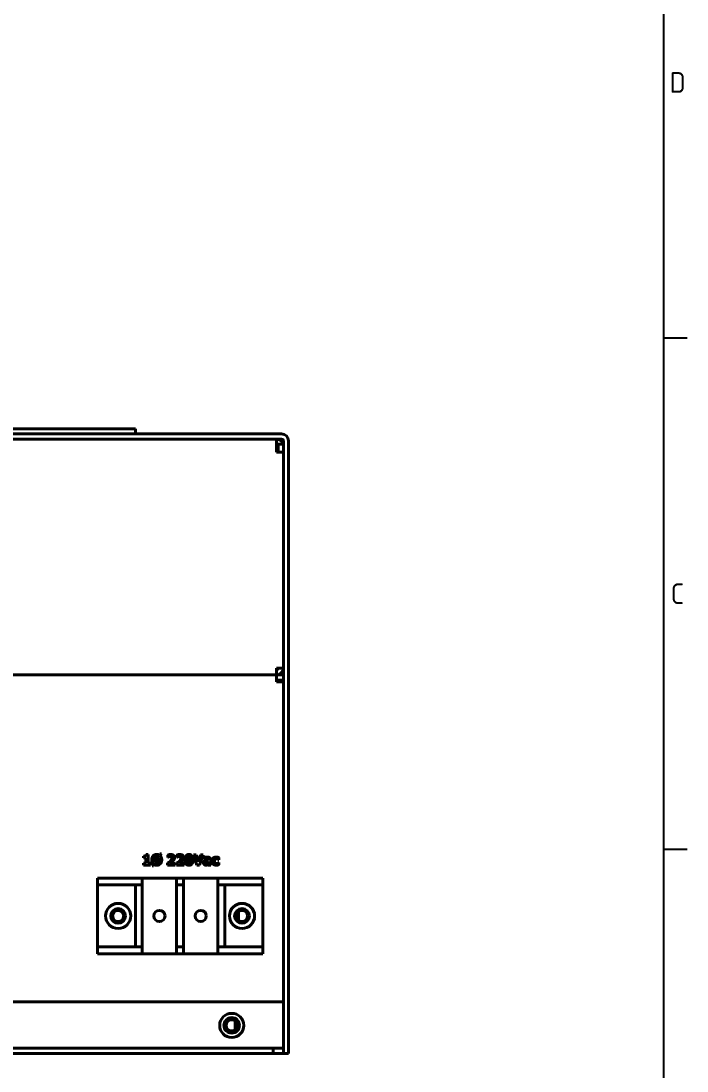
# Model space of a CAD drawing. Header units: millimetres. Extents: x 0 to 1682, y 0 to 1188.
# Drawn here: x 1455.3 to 1648.8, y 232.6 to 537.6 of the extents above; entities that cross this region are included whole.
import ezdxf

# ---------------------------------------------------------------- set-up
doc = ezdxf.new("R2010")
doc.units = ezdxf.units.MM
doc.header["$LTSCALE"] = 2
doc.layers.get('0').update_dxf_attribs({"color": 3, "lineweight": 25})
for name, color, linetype, lineweight in [('가시적인 것(ISO)', 3, 'Continuous', 40), ('가시적인 좁은 것(ISO)', 3, 'Continuous', 35), ('경계(ISO)', 7, 'Continuous', 25)]:
    doc.layers.add(name, color=color, linetype=linetype, lineweight=lineweight)
doc.styles.add('문자 텍스트_M2B', font='isocp.shx')

# ---------------------------------------------------------------- blocks, each defined once
blk = doc.blocks.new('경계 Default Border')
at = {"layer": '경계(ISO)'}
for p, q in [((821, 222.75), (824.4, 222.75)), ((821, 148.5), (824.4, 148.5))]:
    blk.add_line(p, q, dxfattribs=at)
at = {"layer": '경계(ISO)', "flags": 128}
blk.add_lwpolyline([(20, 20), (20, 574), (821, 574), (821, 20), (20, 20)], dxfattribs=at)
at = {"layer": '경계(ISO)', "color": 2, "char_height": 3, "attachment_point": 7, "style": '문자 텍스트_M2B'}
for s, insert in [('D', (821.88, 258.35)), ('C', (822.04, 184.1))]:
    blk.add_mtext(s, dxfattribs=dict(at, insert=insert))

msp = doc.modelspace()

# ---------------------------------------------------------------- linework, layer by layer
at = {"layer": '가시적인 것(ISO)'}
for p, q in [((1393.6559, 419.1092), (1478.5059, 419.1092)), ((1488.5059, 419.0992), (1393.6559, 419.0992)), ((1478.5059, 419.1092), (1483.5059, 419.1092)), ((1478.5059, 419.0992), (1478.5059, 419.1092)), ((1483.5059, 419.0992), (1483.5059, 419.1092)), ((1488.5059, 419.0992), (1488.5059, 417.5992)), ((1286.0059, 417.5992), (1531.0059, 417.5992)), ((1531.0059, 416.0992), (1286.0059, 416.0992)), ((1529.5059, 413.0992), (1529.5059, 416.0992)), ((1531.5059, 252.5992), (1531.5059, 415.5992)), ((1533.0059, 239.5992), (1533.0059, 415.5992)), ((1529.5059, 412.3492), (1529.5059, 413.0992)), ((1531.5059, 412.3492), (1529.5059, 412.3492)), ((1530.0059, 414.5992), (1530.0059, 412.3492)), ((1530.0059, 414.5992), (1531.5059, 414.5992)), ((1531.5059, 412.3492), (1531.5059, 349.5992)), ((1529.5059, 349.5992), (1531.5059, 349.5992)), ((1529.5059, 349.5992), (1529.5059, 347.5992)), ((1530.5059, 347.5992), (1530.5059, 347.8671)), ((1287.5059, 347.5992), (1529.5059, 347.5992)), ((1529.5059, 347.5992), (1287.5059, 347.5992)), ((1529.5059, 347.5992), (1531.5059, 347.5992)), ((1529.5059, 347.5992), (1529.5059, 345.5992)), ((1531.5059, 346.0992), (1529.5059, 346.0992)), ((1531.5059, 345.5992), (1529.5059, 345.5992)), ((1530.5059, 345.5992), (1530.5059, 346.0992)), ((1490.8997, 294.5003), (1490.8997, 294.989)), ((1491.5318, 294.5003), (1490.8997, 294.5003)), ((1490.8997, 292.9128), (1491.5318, 292.9128)), ((1490.8997, 292.3901), (1490.8997, 292.9128)), ((1491.5318, 292.9128), (1491.5318, 294.5003)), ((1491.6072, 295.3974), (1492.2636, 295.3974)), ((1492.2636, 295.3974), (1492.2636, 292.9128)), ((1492.2636, 292.9128), (1492.8811, 292.9128)), ((1492.8811, 292.9128), (1492.8811, 292.3901)), ((1495.0934, 294.7726), (1494.1282, 293.2969)), ((1494.3422, 293.0125), (1495.3122, 294.4906)), ((1495.4338, 295.288), (1495.6404, 295.5992)), ((1495.6404, 295.5992), (1496.0634, 295.5992)), ((1496.0634, 295.5992), (1495.7206, 295.0813)), ((1497.8235, 292.3901), (1497.8235, 292.8787)), ((1497.8965, 294.6073), (1497.8965, 295.2612)), ((1497.9548, 294.6073), (1497.8965, 294.6073)), ((1498.7571, 292.9565), (1500.0286, 292.9565)), ((1500.0286, 292.9565), (1500.0286, 292.3901)), ((1500.4516, 292.3901), (1500.4516, 292.8787)), ((1500.5245, 294.6073), (1500.5245, 295.2612)), ((1500.5829, 294.6073), (1500.5245, 294.6073)), ((1501.3851, 292.9565), (1502.6566, 292.9565)), ((1502.6566, 292.9565), (1502.6566, 292.3901)), ((1505.3722, 295.3901), (1506.1526, 295.3901)), ((1506.403, 292.3901), (1505.3722, 295.3901)), ((1506.1526, 295.3901), (1506.8065, 293.3552)), ((1506.8065, 293.3552), (1507.4581, 295.3901)), ((1508.219, 295.3901), (1507.1882, 292.3901)), ((1507.4581, 295.3901), (1508.219, 295.3901)), ((1508.4767, 294.0578), (1508.4767, 294.6048)), ((1508.5375, 294.0578), (1508.4767, 294.0578)), ((1509.7044, 293.4501), (1509.7044, 292.9809)), ((1509.7093, 293.8755), (1509.7093, 293.8877)), ((1510.4046, 293.929), (1510.4046, 292.3901)), ((1512.7676, 293.929), (1512.6777, 293.929)), ((1512.6777, 293.1097), (1512.7676, 293.1097)), ((1512.7676, 294.5319), (1512.7676, 293.929)), ((1512.7676, 293.1097), (1512.7676, 292.5044)), ((1492.8811, 292.3901), (1490.8997, 292.3901)), ((1493.3454, 292.1348), (1493.7198, 292.7013)), ((1493.7611, 292.1348), (1493.3454, 292.1348)), ((1494.0018, 292.4971), (1493.7611, 292.1348)), ((1500.0286, 292.3901), (1497.8235, 292.3901)), ((1502.6566, 292.3901), (1500.4516, 292.3901)), ((1507.1882, 292.3901), (1506.403, 292.3901)), ((1509.7044, 292.3901), (1509.7044, 292.6308)), ((1510.4046, 292.3901), (1509.7044, 292.3901)), ((1477.5059, 286.5992), (1477.5059, 288.5992)), ((1477.5059, 288.5992), (1490.5059, 288.5992)), ((1490.5059, 288.5992), (1500.5059, 288.5992)), ((1490.5059, 288.5992), (1490.5059, 286.5992)), ((1500.5059, 286.5992), (1500.5059, 288.5992)), ((1500.5059, 288.5992), (1502.5059, 288.5992)), ((1512.5059, 288.5992), (1502.5059, 288.5992)), ((1502.5059, 286.5992), (1502.5059, 288.5992)), ((1512.5059, 288.5992), (1512.5059, 286.5992)), ((1512.5059, 288.5992), (1525.5059, 288.5992)), ((1525.5059, 286.5992), (1525.5059, 288.5992)), ((1477.5059, 286.5992), (1488.5059, 286.5992)), ((1477.5059, 286.5992), (1477.5059, 268.5992)), ((1490.5059, 286.5992), (1488.5059, 286.5992)), ((1488.5059, 286.5992), (1488.5059, 268.5992)), ((1490.5059, 286.5992), (1490.5059, 268.5992)), ((1502.5059, 286.5992), (1500.5059, 286.5992)), ((1500.5059, 268.5992), (1500.5059, 286.5992)), ((1502.5059, 268.5992), (1502.5059, 286.5992)), ((1514.5059, 286.5992), (1512.5059, 286.5992)), ((1512.5059, 286.5992), (1512.5059, 268.5992)), ((1514.5059, 286.5992), (1525.5059, 286.5992)), ((1514.5059, 268.5992), (1514.5059, 286.5992)), ((1525.5059, 286.5992), (1525.5059, 268.5992)), ((1518.5059, 278.875), (1518.5059, 276.3234)), ((1477.5059, 268.5992), (1488.5059, 268.5992)), ((1477.5059, 266.5992), (1477.5059, 268.5992)), ((1488.5059, 268.5992), (1490.5059, 268.5992)), ((1490.5059, 268.5992), (1490.5059, 266.5992)), ((1500.5059, 268.5992), (1502.5059, 268.5992)), ((1500.5059, 266.5992), (1500.5059, 268.5992)), ((1502.5059, 266.5992), (1502.5059, 268.5992)), ((1512.5059, 268.5992), (1514.5059, 268.5992)), ((1512.5059, 268.5992), (1512.5059, 266.5992)), ((1514.5059, 268.5992), (1525.5059, 268.5992)), ((1525.5059, 266.5992), (1525.5059, 268.5992)), ((1490.5059, 266.5992), (1477.5059, 266.5992)), ((1500.5059, 266.5992), (1490.5059, 266.5992)), ((1502.5059, 266.5992), (1500.5059, 266.5992)), ((1502.5059, 266.5992), (1512.5059, 266.5992)), ((1525.5059, 266.5992), (1512.5059, 266.5992)), ((1531.5059, 252.5992), (1285.5059, 252.5992)), ((1531.5059, 252.5992), (1531.5059, 240.7992)), ((1517.5059, 247.075), (1517.5059, 244.5234)), ((1528.5059, 239.1992), (1288.5059, 239.1992)), ((1531.5059, 239.1992), (1528.5059, 239.1992)), ((1528.5059, 239.1992), (1528.5059, 237.5992)), ((1531.5059, 240.7992), (1531.5059, 239.1992)), ((1531.5059, 237.5992), (1531.5059, 239.1992)), ((1533.0059, 239.5992), (1533.0059, 237.5992)), ((1288.5059, 237.5992), (1528.5059, 237.5992)), ((1528.5059, 237.5992), (1531.5059, 237.5992)), ((1531.5059, 237.5992), (1533.0059, 237.5992))]:
    msp.add_line(p, q, dxfattribs=at)
for centre, radius in [((1483.5059, 277.5992), 3.65), ((1519.5059, 277.5992), 3.65), ((1483.5059, 277.5992), 2.15), ((1483.5059, 277.5992), 1.621), ((1495.5059, 277.5992), 1.621), ((1507.5059, 277.5992), 1.621), ((1519.5059, 277.5992), 2.15), ((1519.5059, 277.5992), 1.621), ((1516.5059, 245.7992), 3.5), ((1516.5059, 245.7992), 2.25), ((1516.5059, 245.7992), 2.1), ((1516.5059, 245.7992), 1.621)]:
    msp.add_circle(centre, radius, dxfattribs=at)
for centre, radius, start, end in [((1529.5059, 414.0992), 2, 14.477512, 90), ((1531.0059, 415.5992), 2, 0, 90), ((1531.0059, 415.5992), 0.5, 0, 90), ((1529.5059, 349.5992), 2, 270, 0), ((1529.5059, 349.5992), 0.5, 270, 0)]:
    msp.add_arc(centre, radius, start, end, dxfattribs=at)
for points in [[(1490.8997, 294.989), (1491.0383, 294.989), (1491.313, 295.0254), (1491.3957, 295.0643)], [(1491.3957, 295.0643), (1491.4905, 295.1129), (1491.5975, 295.2758), (1491.6072, 295.3974)], [(1493.2701, 293.8901), (1493.2701, 294.6121), (1494.0432, 295.4533), (1494.7214, 295.4533)], [(1493.7198, 292.7013), (1493.5059, 292.9079), (1493.2701, 293.5108), (1493.2701, 293.8901)], [(1494.0334, 293.8901), (1494.0334, 294.1599), (1494.1501, 294.5489), (1494.2474, 294.668)], [(1494.1282, 293.2969), (1494.0821, 293.4112), (1494.0334, 293.7078), (1494.0334, 293.8901)], [(1494.2474, 294.668), (1494.3519, 294.7969), (1494.5829, 294.8966), (1494.7239, 294.8966)], [(1494.7239, 292.8812), (1494.6169, 292.8812), (1494.4297, 292.9444), (1494.3422, 293.0125)], [(1494.7214, 295.4533), (1494.9159, 295.4533), (1495.2733, 295.3706), (1495.4338, 295.288)], [(1494.7239, 294.8966), (1494.8187, 294.8966), (1495.0156, 294.8358), (1495.0934, 294.7726)], [(1495.2052, 293.1219), (1495.1153, 293.0052), (1494.8576, 292.8812), (1494.7239, 292.8812)], [(1495.4119, 293.8901), (1495.4119, 293.6178), (1495.3, 293.2507), (1495.2052, 293.1219)], [(1495.3122, 294.4906), (1495.3584, 294.3885), (1495.4119, 294.0554), (1495.4119, 293.8901)], [(1495.7206, 295.0813), (1495.9394, 294.8723), (1496.1752, 294.2693), (1496.1752, 293.8901)], [(1496.1752, 293.8901), (1496.1752, 293.5497), (1495.9881, 292.9663), (1495.8033, 292.7596)], [(1497.8235, 292.8787), (1498.1031, 293.1024), (1498.5504, 293.4963), (1498.7182, 293.6737)], [(1497.8965, 295.2612), (1498.0229, 295.322), (1498.5626, 295.4484), (1498.813, 295.4484)], [(1498.2393, 294.775), (1498.1372, 294.7288), (1497.9913, 294.6316), (1497.9548, 294.6073)], [(1498.6623, 294.8747), (1498.548, 294.8747), (1498.3438, 294.8188), (1498.2393, 294.775)], [(1499.1363, 294.442), (1499.1363, 294.651), (1498.8859, 294.8747), (1498.6623, 294.8747)], [(1498.7182, 293.6737), (1498.9394, 293.9047), (1499.1363, 294.2572), (1499.1363, 294.442)], [(1499.3576, 293.4744), (1499.1752, 293.2945), (1498.8325, 293.0149), (1498.7571, 292.9565)], [(1498.813, 295.4484), (1499.3479, 295.4484), (1499.8973, 294.9719), (1499.8973, 294.5416)], [(1499.8973, 294.5416), (1499.8973, 294.2766), (1499.6469, 293.7661), (1499.3576, 293.4744)], [(1500.4516, 292.8787), (1500.7312, 293.1024), (1501.1785, 293.4963), (1501.3462, 293.6737)], [(1500.5245, 295.2612), (1500.6509, 295.322), (1501.1906, 295.4484), (1501.441, 295.4484)], [(1500.8673, 294.775), (1500.7652, 294.7288), (1500.6193, 294.6316), (1500.5829, 294.6073)], [(1501.2903, 294.8747), (1501.1761, 294.8747), (1500.9718, 294.8188), (1500.8673, 294.775)], [(1501.7644, 294.442), (1501.7644, 294.651), (1501.514, 294.8747), (1501.2903, 294.8747)], [(1501.3462, 293.6737), (1501.5675, 293.9047), (1501.7644, 294.2572), (1501.7644, 294.442)], [(1501.9856, 293.4744), (1501.8033, 293.2945), (1501.4605, 293.0149), (1501.3851, 292.9565)], [(1501.441, 295.4484), (1501.9759, 295.4484), (1502.5253, 294.9719), (1502.5253, 294.5416)], [(1502.5253, 294.5416), (1502.5253, 294.2766), (1502.2749, 293.7661), (1501.9856, 293.4744)], [(1502.9338, 293.8901), (1502.9338, 294.2888), (1503.0577, 294.8528), (1503.1987, 295.057)], [(1503.1963, 292.7256), (1503.0577, 292.9225), (1502.9338, 293.5011), (1502.9338, 293.8901)], [(1503.1987, 295.057), (1503.3398, 295.2564), (1503.7846, 295.4509), (1504.091, 295.4509)], [(1503.6898, 293.8877), (1503.6898, 294.4468), (1503.8746, 294.8966), (1504.091, 294.8966)], [(1504.091, 292.8812), (1503.8746, 292.8812), (1503.6898, 293.3382), (1503.6898, 293.8877)], [(1504.091, 295.4509), (1504.4143, 295.4509), (1504.847, 295.2467), (1504.9856, 295.0449)], [(1504.091, 294.8966), (1504.3073, 294.8966), (1504.4897, 294.4468), (1504.4897, 293.8901)], [(1504.4897, 293.8901), (1504.4897, 293.3382), (1504.3049, 292.8812), (1504.091, 292.8812)], [(1505.2457, 293.8901), (1505.2457, 293.5011), (1505.1218, 292.9176), (1504.9832, 292.7207)], [(1504.9856, 295.0449), (1505.1218, 294.848), (1505.2457, 294.2669), (1505.2457, 293.8901)], [(1508.2871, 293.0392), (1508.2871, 293.2896), (1508.4889, 293.6008), (1508.6785, 293.6907)], [(1508.9848, 292.3293), (1508.6834, 292.3293), (1508.2871, 292.7329), (1508.2871, 293.0392)], [(1508.4767, 294.6048), (1508.5812, 294.634), (1509.048, 294.7167), (1509.2863, 294.7167)], [(1509.155, 294.2183), (1509.031, 294.2183), (1508.6955, 294.1283), (1508.5375, 294.0578)], [(1508.6785, 293.6907), (1508.8705, 293.7831), (1509.403, 293.8561), (1509.7093, 293.8755)], [(1508.9994, 293.0975), (1508.9994, 293.2045), (1509.1015, 293.3358), (1509.1963, 293.3674)], [(1509.3398, 292.8204), (1509.172, 292.8204), (1508.9994, 292.9395), (1508.9994, 293.0975)], [(1509.7093, 293.8877), (1509.7093, 294.0749), (1509.4321, 294.2183), (1509.155, 294.2183)], [(1509.1963, 293.3674), (1509.3033, 293.4063), (1509.5245, 293.433), (1509.7044, 293.4501)], [(1509.2863, 294.7167), (1509.8697, 294.7167), (1510.4046, 294.3277), (1510.4046, 293.929)], [(1509.7044, 292.9809), (1509.6266, 292.9055), (1509.4321, 292.8204), (1509.3398, 292.8204)], [(1510.762, 293.5108), (1510.762, 293.8366), (1510.9662, 294.2912), (1511.1436, 294.4371)], [(1511.1193, 292.6162), (1510.9516, 292.7645), (1510.762, 293.2094), (1510.762, 293.5108)], [(1511.1436, 294.4371), (1511.3114, 294.5781), (1511.7684, 294.7142), (1512.0164, 294.7142)], [(1512.0505, 294.2086), (1511.7806, 294.2086), (1511.484, 293.8317), (1511.484, 293.5108)], [(1511.484, 293.5108), (1511.484, 293.1705), (1511.8, 292.835), (1512.0626, 292.835)], [(1512.0164, 294.7142), (1512.2036, 294.7142), (1512.578, 294.6267), (1512.7676, 294.5319)], [(1512.4394, 294.1065), (1512.3616, 294.1502), (1512.1696, 294.2086), (1512.0505, 294.2086)], [(1512.0626, 292.835), (1512.1963, 292.835), (1512.3957, 292.8958), (1512.4686, 292.9395)], [(1512.6777, 293.929), (1512.6339, 293.9703), (1512.5124, 294.0676), (1512.4394, 294.1065)], [(1512.4686, 292.9395), (1512.5391, 292.9809), (1512.6412, 293.0732), (1512.6777, 293.1097)], [(1494.7214, 292.3269), (1494.5245, 292.3269), (1494.155, 292.4144), (1494.0018, 292.4971)], [(1495.8033, 292.7596), (1495.6088, 292.5457), (1495.0642, 292.3269), (1494.7214, 292.3269)], [(1504.091, 292.3269), (1503.7725, 292.3269), (1503.3349, 292.5262), (1503.1963, 292.7256)], [(1504.9832, 292.7207), (1504.847, 292.5262), (1504.407, 292.3269), (1504.091, 292.3269)], [(1509.42, 292.4241), (1509.3252, 292.3779), (1509.1453, 292.3293), (1508.9848, 292.3293)], [(1509.7044, 292.6308), (1509.6315, 292.57), (1509.5172, 292.4727), (1509.42, 292.4241)], [(1512.0359, 292.3293), (1511.7563, 292.3293), (1511.2919, 292.4703), (1511.1193, 292.6162)], [(1512.4662, 292.3877), (1512.3641, 292.3585), (1512.1842, 292.3293), (1512.0359, 292.3293)], [(1512.7676, 292.5044), (1512.7069, 292.4776), (1512.5488, 292.4095), (1512.4662, 292.3877)]]:
    msp.add_open_spline(points, degree=2, dxfattribs=at)
at = {"layer": '가시적인 좁은 것(ISO)'}
for centre in [(1483.5059, 277.5992), (1519.5059, 277.5992), (1516.5059, 245.7992)]:
    msp.add_arc(centre, 2, 10, 280, dxfattribs=at)

# ---------------------------------------------------------------- block references
at = {"xscale": 2, "yscale": 2, "zscale": 2}
msp.add_blockref('경계 Default Border', (0, 0), dxfattribs=at)

doc.saveas('drawing.dxf')
